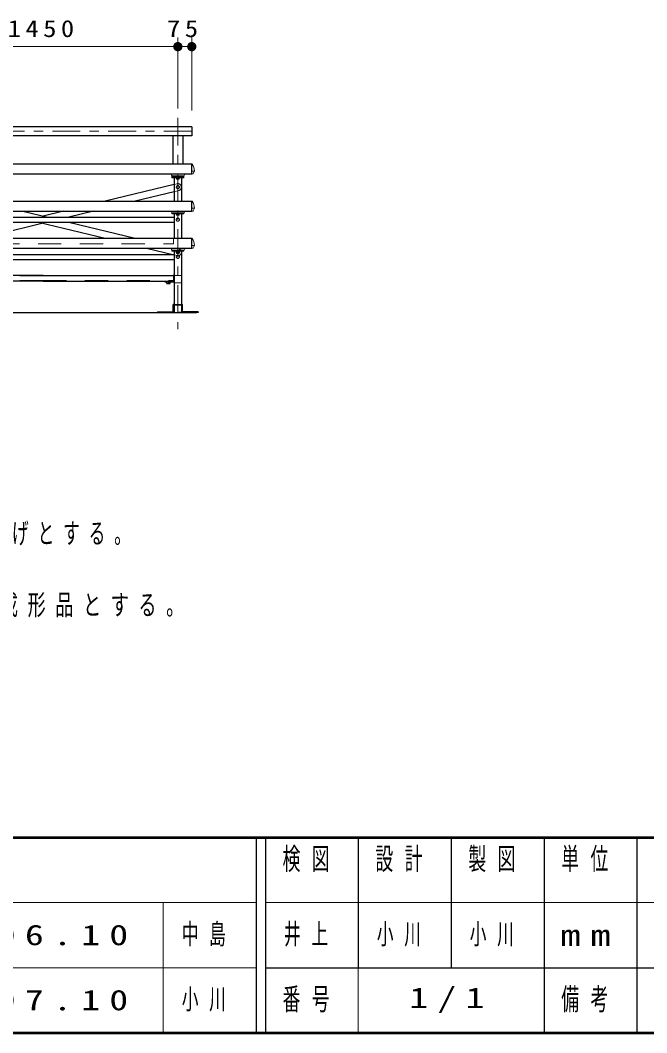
# Model space of a CAD drawing. Units: millimetres on the paper, scale 1:50. Extents: x -385 to 0, y 0 to 267.
# Drawn here: x -268.9 to -201.4, y 0 to 108.9 of the extents above; entities that cross this region are included whole.
import ezdxf

# ---------------------------------------------------------------- set-up
doc = ezdxf.new("R2010")
doc.units = ezdxf.units.MM
doc.linetypes.add('USER1', pattern=[4.5, 2.5, -2])
doc.linetypes.add('USER2', pattern=[6, 3, -1, 1, -1])
doc.layers.add('LY_1', color=7, linetype='Continuous', lineweight=13)
doc.layers.add('LY_2', color=7, linetype='Continuous', lineweight=13)
doc.styles.add('ＭＳ ゴシック', font='')
doc.styles.get('ＭＳ ゴシック').set_extended_font_data('MS Gothic')

# ---------------------------------------------------------------- blocks, each defined once
blk = doc.blocks.new('filled_dot')
at = {"color": 0, "linetype": 'Continuous', "lineweight": -2, "const_width": 1.25}
blk.add_lwpolyline([(-0.625, 0, 1), (0.625, 0, 1)], format="xyb", close=True, dxfattribs=at)

msp = doc.modelspace()

# ---------------------------------------------------------------- linework, layer by layer
at = {"layer": 'LY_1'}
for p, q in [((-251.924, 99.441), (-251.924, 107.084)), ((-250.424, 99.232), (-250.424, 107.084)), ((-280.924, 106.084), (-251.924, 106.084)), ((-251.924, 106.084), (-250.424, 106.084)), ((-250.408, 93.469), (-250.424, 93.469)), ((-250.424, 92.701), (-250.166, 92.701)), ((-250.124, 92.709), (-250.273, 92.411)), ((-250.424, 92.389), (-250.309, 92.389)), ((-250.408, 89.469), (-250.424, 89.469)), ((-252.624, 88.389), (-252.624, 88.309)), ((-251.224, 88.389), (-251.224, 88.309)), ((-250.424, 88.701), (-250.166, 88.701)), ((-250.424, 88.389), (-250.309, 88.389)), ((-250.124, 88.709), (-250.273, 88.411)), ((-252.574, 88.099), (-252.574, 88.196)), ((-252.574, 88.189), (-251.274, 88.189)), ((-252.574, 88.099), (-251.274, 88.099)), ((-252.504, 88.189), (-251.344, 88.189)), ((-252.104, 88.067), (-252.104, 88.099)), ((-252.104, 88.067), (-251.744, 88.067)), ((-252.082, 87.957), (-252.082, 88.067)), ((-252.082, 87.957), (-251.766, 87.957)), ((-252.003, 87.957), (-252.003, 88.067)), ((-251.845, 87.957), (-251.845, 88.067)), ((-251.766, 87.957), (-251.766, 88.067)), ((-251.744, 88.067), (-251.744, 88.099)), ((-251.274, 88.099), (-251.274, 88.196)), ((-250.408, 85.469), (-250.424, 85.469)), ((-252.624, 84.389), (-252.624, 84.309)), ((-252.574, 84.099), (-252.574, 84.196)), ((-252.574, 84.189), (-251.274, 84.189)), ((-252.574, 84.099), (-251.274, 84.099)), ((-252.504, 84.189), (-251.344, 84.189)), ((-252.104, 84.067), (-252.104, 84.099)), ((-252.104, 84.067), (-251.744, 84.067)), ((-252.082, 83.957), (-252.082, 84.067)), ((-252.082, 83.957), (-251.766, 83.957)), ((-252.003, 83.957), (-252.003, 84.067)), ((-251.845, 83.957), (-251.845, 84.067)), ((-251.766, 83.957), (-251.766, 84.067)), ((-251.744, 84.067), (-251.744, 84.099)), ((-251.274, 84.099), (-251.274, 84.196)), ((-251.224, 84.389), (-251.224, 84.309)), ((-250.424, 84.701), (-250.166, 84.701)), ((-250.424, 84.389), (-250.309, 84.389)), ((-250.124, 84.709), (-250.273, 84.411)), ((-253.134, 80.749), (-253.134, 80.779)), ((-252.714, 80.779), (-253.134, 80.779)), ((-252.714, 80.749), (-253.134, 80.749)), ((-252.714, 80.779), (-252.714, 80.749))]:
    msp.add_line(p, q, dxfattribs=at)
at = {"layer": 'LY_1', "linetype": 'USER2'}
for p, q in [((-251.924, 98.441), (-251.924, 75.695)), ((-250.424, 96.983), (-295.424, 96.983))]:
    msp.add_line(p, q, dxfattribs=at)
at = {"layer": 'LY_1', "lineweight": 25}
for p, q in [((-250.424, 97.469), (-295.424, 97.469)), ((-250.424, 97.469), (-250.424, 96.497)), ((-250.424, 96.497), (-295.424, 96.497)), ((-252.474, 96.497), (-252.474, 93.469)), ((-251.374, 96.497), (-251.374, 93.469)), ((-252.324, 91.979), (-252.324, 89.469)), ((-251.524, 91.979), (-251.524, 89.469)), ((-252.324, 91.263), (-259.758, 89.469)), ((-252.324, 90.482), (-256.519, 89.469)), ((-268.616, 88.389), (-265.931, 87.741)), ((-264.232, 88.389), (-266.424, 87.86)), ((-260.993, 88.389), (-263.678, 87.741)), ((-280.524, 87.741), (-252.324, 87.741)), ((-280.524, 87.197), (-252.324, 87.197)), ((-266.917, 87.197), (-259.758, 85.469)), ((-263.678, 87.197), (-256.519, 85.469)), ((-252.394, 88.189), (-251.454, 88.189)), ((-252.334, 88.189), (-251.514, 88.189)), ((-252.324, 88.099), (-252.324, 85.469)), ((-251.524, 88.099), (-251.524, 85.469)), ((-266.424, 87.078), (-273.09, 85.469)), ((-255.284, 84.389), (-252.324, 83.675)), ((-252.394, 84.189), (-251.454, 84.189)), ((-252.334, 84.189), (-251.514, 84.189)), ((-252.324, 84.099), (-252.324, 77.469)), ((-251.524, 84.099), (-251.524, 77.469)), ((-280.524, 83.741), (-252.324, 83.741)), ((-280.524, 83.197), (-252.324, 83.197)), ((-253.094, 80.621), (-253.094, 80.749)), ((-253.094, 80.621), (-252.754, 80.621)), ((-252.924, 80.749), (-252.924, 80.621)), ((-252.754, 80.621), (-252.754, 80.749)), ((-340.94, 77.469), (-249.908, 77.469)), ((-254.124, 77.559), (-254.124, 77.469)), ((-254.124, 77.559), (-252.424, 77.559)), ((-254.124, 77.469), (-251.924, 77.469)), ((-252.324, 78.359), (-252.424, 78.359)), ((-252.424, 77.559), (-252.424, 78.359)), ((-249.724, 77.469), (-251.924, 77.469)), ((-251.524, 78.359), (-251.424, 78.359)), ((-251.424, 77.559), (-251.424, 78.359)), ((-249.724, 77.559), (-251.424, 77.559)), ((-249.724, 77.559), (-249.724, 77.469))]:
    msp.add_line(p, q, dxfattribs=at)
at = {"layer": 'LY_1', "color": 4, "lineweight": 25}
for p, q in [((-294.424, 93.469), (-250.424, 93.469)), ((-250.424, 92.389), (-250.424, 93.469)), ((-294.424, 92.389), (-250.424, 92.389)), ((-294.424, 89.469), (-250.424, 89.469)), ((-250.424, 88.389), (-250.424, 89.469)), ((-294.424, 88.389), (-250.424, 88.389)), ((-294.424, 85.469), (-250.424, 85.469)), ((-250.424, 84.389), (-250.424, 85.469)), ((-294.424, 84.389), (-250.424, 84.389)), ((-253.324, 80.869), (-253.324, 80.779)), ((-253.324, 80.779), (-252.324, 80.779))]:
    msp.add_line(p, q, dxfattribs=at)
at = {"layer": 'LY_1', "color": 2}
for p, q in [((-252.624, 92.389), (-252.624, 92.309)), ((-252.574, 91.979), (-252.574, 92.189)), ((-252.574, 92.189), (-251.274, 92.189)), ((-252.574, 92.069), (-251.274, 92.069)), ((-252.574, 91.979), (-251.274, 91.979)), ((-252.104, 91.947), (-252.104, 91.979)), ((-252.104, 91.947), (-251.744, 91.947)), ((-252.082, 91.837), (-252.082, 91.947)), ((-252.082, 91.837), (-251.766, 91.837)), ((-252.003, 91.837), (-252.003, 91.947)), ((-251.845, 91.837), (-251.845, 91.947)), ((-251.766, 91.837), (-251.766, 91.947)), ((-251.744, 91.947), (-251.744, 91.979)), ((-251.274, 91.979), (-251.274, 92.189)), ((-251.224, 92.389), (-251.224, 92.309))]:
    msp.add_line(p, q, dxfattribs=at)
at = {"layer": 'LY_1', "color": 2, "lineweight": 25}
for p, q in [((-252.394, 92.069), (-251.454, 92.069)), ((-252.334, 92.069), (-251.514, 92.069))]:
    msp.add_line(p, q, dxfattribs=at)
at = {"layer": 'LY_1', "linetype": 'USER1'}
for p, q in [((-252.013, 91.339), (-252.324, 91.263)), ((-251.835, 90.6), (-252.324, 90.482)), ((-252.045, 84.389), (-251.835, 84.339)), ((-252.324, 83.675), (-252.013, 83.6)), ((-266.424, 81.429), (-280.474, 81.429)), ((-266.424, 80.909), (-280.474, 80.909)), ((-266.424, 81.429), (-252.374, 81.429)), ((-266.424, 80.909), (-252.374, 80.909)), ((-252.324, 81.469), (-251.524, 81.469)), ((-252.324, 80.669), (-251.524, 80.669)), ((-252.324, 78.359), (-251.524, 78.359)), ((-252.324, 78.269), (-251.524, 78.269))]:
    msp.add_line(p, q, dxfattribs=at)
at = {"layer": 'LY_1', "color": 2, "linetype": 'USER1'}
for p, q in [((-280.474, 85.469), (-252.374, 85.469)), ((-252.374, 84.869), (-252.374, 85.469)), ((-280.474, 84.869), (-252.374, 84.869))]:
    msp.add_line(p, q, dxfattribs=at)
at = {"layer": 'LY_1', "color": 40, "lineweight": 25}
for p, q in [((-266.424, 80.869), (-280.524, 80.869)), ((-266.424, 81.469), (-280.414, 81.469)), ((-266.424, 81.469), (-252.434, 81.469)), ((-266.424, 80.869), (-252.324, 80.869)), ((-252.374, 81.409), (-252.374, 80.929))]:
    msp.add_line(p, q, dxfattribs=at)
at = {"layer": 'LY_1', "linetype": 'USER1'}
for centre in [(-251.924, 90.969), (-251.924, 87.469), (-251.924, 83.969), (-251.924, 83.469)]:
    msp.add_circle(centre, 0.17, dxfattribs=at)
at = {"layer": 'LY_1'}
for centre, radius, start, end in [((-250.408, 93.429), 0.04, 27.94344, 90), ((-252.493, 92.323), 2.4, 9.25282, 27.94344), ((-250.309, 92.429), 0.04, 270, 333.43521), ((-250.408, 89.429), 0.04, 27.94344, 90), ((-252.493, 88.323), 2.4, 9.25282, 27.94344), ((-252.504, 88.309), 0.12, 179.99999, 270), ((-251.344, 88.309), 0.12, 270, 0), ((-250.309, 88.429), 0.04, 270, 333.43521), ((-250.408, 85.429), 0.04, 27.94344, 90), ((-252.493, 84.323), 2.4, 9.25282, 27.94344), ((-252.504, 84.309), 0.12, 179.99999, 270), ((-251.344, 84.309), 0.12, 270, 0), ((-250.309, 84.429), 0.04, 270, 333.43521)]:
    msp.add_arc(centre, radius, start, end, dxfattribs=at)
at = {"layer": 'LY_1', "color": 2}
for centre, start, end in [((-252.504, 92.309), 179.99999, 270), ((-251.344, 92.309), 270, 0)]:
    msp.add_arc(centre, 0.12, start, end, dxfattribs=at)
at = {"layer": 'LY_1', "linetype": 'USER1'}
for centre, start, end in [((-251.924, 90.969), 283.57042, 103.57042), ((-251.924, 83.969), 256.42958, 76.42958)]:
    msp.add_arc(centre, 0.38, start, end, dxfattribs=at)
at = {"layer": 'LY_1', "color": 40, "lineweight": 25}
for centre, start, end in [((-252.434, 81.409), 0, 90), ((-252.434, 80.929), 270, 0)]:
    msp.add_arc(centre, 0.06, start, end, dxfattribs=at)
at = {"layer": 'LY_2', "lineweight": 50}
for p, q in [((-385, 21), (0, 21)), ((-385, 0), (0, 0))]:
    msp.add_line(p, q, dxfattribs=at)
at = {"layer": 'LY_2', "color": 211, "lineweight": 25}
for p, q in [((-243.5, 21), (-243.5, 0)), ((-242.5, 21), (-242.5, 0)), ((-232.5, 21), (-232.5, 7)), ((-222.5, 21), (-222.5, 7)), ((-212.5, 21), (-212.5, 0)), ((-202.5, 21), (-202.5, 7)), ((-242.5, 7), (0, 7))]:
    msp.add_line(p, q, dxfattribs=at)
at = {"layer": 'LY_2'}
for p, q in [((-385, 14), (-243.5, 14)), ((-253.5, 14), (-253.5, 0)), ((-242.5, 14), (-187.5, 14)), ((-385, 7), (-243.5, 7)), ((-232.5, 7), (-232.5, 0))]:
    msp.add_line(p, q, dxfattribs=at)
at = {"layer": 'LY_2', "lineweight": 25}
msp.add_line((-202.5, 7), (-202.5, 0), dxfattribs=at)

# ---------------------------------------------------------------- block references
at = {"layer": 'LY_1', "xscale": 0.4, "yscale": 0.4, "rotation": 180}
for p in [(-251.924, 106.084), (-250.424, 106.084)]:
    msp.add_blockref('filled_dot', p, dxfattribs=at)
at = {"layer": 'LY_1', "xscale": 0.4, "yscale": 0.4}
msp.add_blockref('filled_dot', (-251.924, 106.084), dxfattribs=at)

# ---------------------------------------------------------------- texts
at = {"layer": 'LY_1', "style": 'ＭＳ ゴシック'}
for s, insert, char_height, attachment_point in [('\\T1.33;\\W1.15;1450', (-266.424, 107.084), 1.833, 8), ('\\T1.34;\\W1.15;75', (-251.174, 107.084), 1.833, 8), ('\\T1.53;\\W0.6;背もたれは、電気亜鉛メッキ処理の上、ポリエステル樹脂粉体塗装（ペールグレー）仕上げとする。', (-379.926, 52.354), 2.199, 7), ('\\T1.53;\\W0.65;ベンチ材は、発泡PVC(硬質塩化ビニール:1.8倍発泡)／アクリル樹脂同時押し出し成形品とする。', (-379.926, 44.354), 2.199, 7), ('\\T1.64;\\W0.6;中島', (-251.5, 10.5), 2.199, 4), ('\\T1.64;\\W0.6;井上', (-240.5, 10.5), 2.199, 4), ('\\T1.64;\\W0.6;小川', (-230.5, 10.5), 2.199, 4), ('\\T1.64;\\W0.6;小川', (-220.5, 10.5), 2.199, 4), ('\\T1.5;\\W1.35;20.06.10', (-280.5, 10.5), 2.199, 4), ('\\T1.5;\\W1.35;17.07.10', (-280.5, 3.5), 2.199, 4), ('\\T1.64;\\W0.6;小川', (-251.5, 3.5), 2.199, 4), ('\\T1.5;\\W1.35;1/1', (-227, 3.5), 2.199, 4)]:
    msp.add_mtext(s, dxfattribs=dict(at, insert=insert, char_height=char_height, attachment_point=attachment_point))
at = {"layer": 'LY_2', "color": 4, "char_height": 2.346, "style": 'ＭＳ ゴシック'}
for s, insert, attachment_point in [('\\T1.64;\\W0.6;検図', (-237.5, 19.9), 2), ('\\T1.64;\\W0.6;設計', (-227.5, 19.9), 2), ('\\T1.64;\\W0.6;製図', (-217.5, 19.9), 2), ('\\T1.64;\\W0.6;単位', (-207.5, 19.9), 2), ('\\T1.5;\\W1.35;mm', (-207.5, 10.5), 5), ('\\T1.64;\\W0.6;番号', (-237.5, 3.5), 5), ('\\T1.64;\\W0.6;備考', (-207.5, 3.5), 5)]:
    msp.add_mtext(s, dxfattribs=dict(at, insert=insert, attachment_point=attachment_point))

doc.saveas('drawing.dxf')
